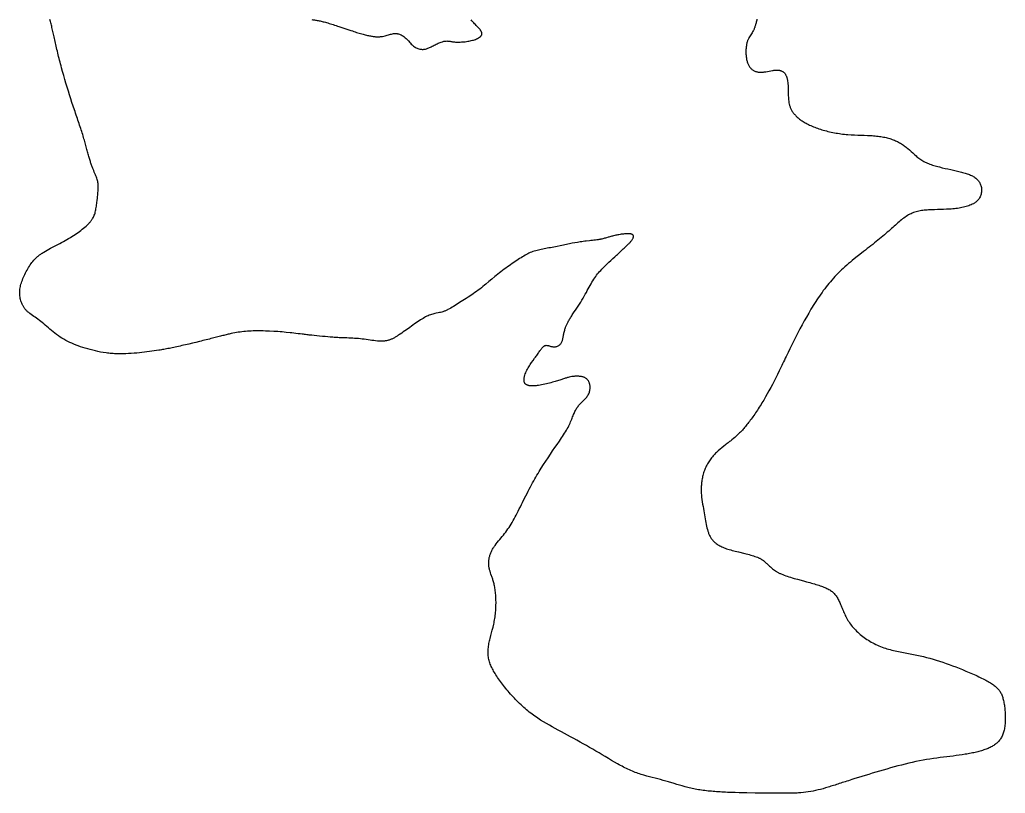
# Model space of a CAD drawing. Header units: millimetres. Extents: x -595 to 2558, y 454 to 5162.
# Drawn here: x -440 to 2558, y 454 to 2808 of the extents above; entities that cross this region are included whole.
import ezdxf

# ---------------------------------------------------------------- set-up
doc = ezdxf.new("R2010")
doc.units = ezdxf.units.MM
doc.layers.add('188', color=7, linetype='Continuous')

msp = doc.modelspace()

# ---------------------------------------------------------------- linework, layer by layer
at = {"layer": '188', "elevation": 188}
for points in [[(1803.1, 2809.2), (1802.4, 2806.3), (1801.7, 2803.6), (1801, 2800.9), (1800.4, 2798.4), (1799.7, 2795.9), (1799, 2793.5), (1798.4, 2791.2), (1797.7, 2789), (1797, 2786.9), (1796.3, 2784.8), (1795.6, 2782.8), (1794.8, 2780.9), (1794.1, 2779.1), (1793.3, 2777.3), (1792.5, 2775.6), (1791.6, 2774), (1789.8, 2770.8), (1788, 2767.9), (1784.2, 2762.1), (1782.3, 2759.2), (1780.4, 2756.3), (1778.6, 2753.1), (1777.8, 2751.5), (1776.9, 2749.8), (1776.1, 2748.1), (1775.3, 2746.2), (1774.6, 2744.3), (1773.9, 2742.3), (1773.2, 2740.2), (1772.6, 2738), (1772.1, 2735.7), (1771.6, 2733.3), (1771.1, 2730.8), (1770.7, 2728.3), (1770.4, 2725.7), (1770.1, 2723), (1769.8, 2720.3), (1769.6, 2717.5), (1769.5, 2714.7), (1769.4, 2711.9), (1769.4, 2709.1), (1769.5, 2706.3), (1769.6, 2703.4), (1769.8, 2700.6), (1770, 2697.8), (1770.3, 2695), (1770.7, 2692.3), (1771.1, 2689.6), (1771.6, 2686.9), (1772.2, 2684.3), (1772.8, 2681.8), (1773.6, 2679.4), (1774.4, 2677), (1775.2, 2674.7), (1776.2, 2672.5), (1777.2, 2670.4), (1778.2, 2668.4), (1779.4, 2666.5), (1780.6, 2664.7), (1781.9, 2662.9), (1783.2, 2661.3), (1784.7, 2659.7), (1786.1, 2658.3), (1787.7, 2656.9), (1789.3, 2655.6), (1791, 2654.5), (1792.7, 2653.4), (1794.5, 2652.4), (1796.4, 2651.5), (1798.3, 2650.8), (1800.2, 2650.1), (1802.3, 2649.5), (1804.4, 2649), (1806.5, 2648.7), (1808.7, 2648.4), (1811, 2648.2), (1813.3, 2648.2), (1815.6, 2648.2), (1818, 2648.3), (1820.4, 2648.5), (1822.9, 2648.7), (1825.3, 2649.1), (1830.3, 2649.8), (1835.3, 2650.7), (1840.3, 2651.6), (1845.3, 2652.5), (1850.1, 2653.4), (1852.5, 2653.8), (1854.8, 2654.1), (1857, 2654.4), (1859.2, 2654.6), (1861.4, 2654.8), (1863.5, 2654.8), (1865.5, 2654.8), (1867.4, 2654.7), (1869.3, 2654.5), (1871.1, 2654.3), (1872.8, 2653.9), (1874.5, 2653.5), (1876.1, 2652.9), (1877.6, 2652.3), (1879, 2651.7), (1880.4, 2650.9), (1881.8, 2650.1), (1883, 2649.1), (1884.2, 2648.1), (1885.4, 2647.1), (1886.5, 2645.9), (1887.5, 2644.7), (1888.5, 2643.5), (1889.4, 2642.1), (1890.2, 2640.7), (1891, 2639.2), (1891.7, 2637.7), (1892.4, 2636.1), (1893.1, 2634.4), (1893.7, 2632.7), (1894.2, 2630.9), (1894.7, 2629), (1895.1, 2627.1), (1895.5, 2625.2), (1895.9, 2623.2), (1896.2, 2621.2), (1896.8, 2617), (1897.2, 2612.7), (1897.5, 2608.3), (1897.7, 2603.8), (1898, 2594.7), (1898.1, 2585.6), (1898.2, 2581.2), (1898.3, 2576.8), (1898.5, 2572.4), (1898.7, 2568.1), (1899.1, 2563.9), (1899.6, 2559.7), (1900.3, 2555.5), (1901.1, 2551.4), (1901.7, 2549.3), (1902.2, 2547.2), (1902.9, 2545.2), (1903.6, 2543.2), (1904.3, 2541.1), (1905.1, 2539.1), (1906.1, 2537.1), (1907, 2535.1), (1908.1, 2533), (1909.3, 2531), (1910.5, 2529), (1911.8, 2527), (1913.2, 2525), (1914.7, 2523), (1916.3, 2521), (1918, 2519.1), (1919.8, 2517.1), (1921.7, 2515.2), (1923.6, 2513.2), (1925.7, 2511.3), (1927.9, 2509.4), (1930.2, 2507.4), (1932.6, 2505.5), (1935.2, 2503.7), (1937.8, 2501.8), (1940.5, 2499.9), (1943.4, 2498.1), (1946.4, 2496.3), (1949.5, 2494.5), (1952.7, 2492.7), (1956.1, 2490.9), (1959.6, 2489.2), (1963.2, 2487.5), (1966.9, 2485.8), (1970.8, 2484.1), (1974.7, 2482.4), (1978.7, 2480.8), (1982.9, 2479.3), (1987.1, 2477.7), (1991.5, 2476.2), (1995.9, 2474.8), (2000.3, 2473.4), (2004.9, 2472), (2009.5, 2470.7), (2014.2, 2469.4), (2019, 2468.2), (2023.8, 2467.1), (2028.7, 2466), (2033.6, 2464.9), (2038.5, 2464), (2043.5, 2463.1), (2048.5, 2462.3), (2053.6, 2461.5), (2058.6, 2460.8), (2063.7, 2460.2), (2068.8, 2459.7), (2073.9, 2459.2), (2079, 2458.8), (2089.3, 2458.1), (2099.5, 2457.6), (2109.6, 2457.1), (2119.6, 2456.8), (2129.5, 2456.4), (2139.2, 2456), (2143.9, 2455.8), (2148.7, 2455.5), (2153.3, 2455.2), (2157.9, 2454.9), (2162.4, 2454.5), (2166.9, 2454), (2171.2, 2453.5), (2175.5, 2453), (2179.7, 2452.4), (2183.8, 2451.7), (2187.9, 2450.9), (2191.8, 2450.1), (2195.7, 2449.2), (2199.5, 2448.3), (2203.3, 2447.3), (2206.9, 2446.2), (2210.5, 2445.1), (2214, 2443.9), (2217.5, 2442.7), (2220.9, 2441.3), (2224.2, 2439.9), (2227.4, 2438.5), (2230.6, 2437), (2233.7, 2435.4), (2236.7, 2433.8), (2239.7, 2432.1), (2242.6, 2430.3), (2245.5, 2428.5), (2248.3, 2426.6), (2251, 2424.6), (2253.7, 2422.6), (2256.4, 2420.5), (2259, 2418.4), (2261.5, 2416.2), (2266.6, 2411.8), (2271.6, 2407.2), (2276.7, 2402.6), (2281.8, 2398), (2287, 2393.5), (2289.7, 2391.2), (2292.5, 2389), (2295.4, 2386.9), (2298.3, 2384.7), (2301.3, 2382.7), (2304.3, 2380.7), (2307.5, 2378.7), (2310.8, 2376.8), (2314.2, 2375), (2317.7, 2373.3), (2321.3, 2371.7), (2325.1, 2370.1), (2328.9, 2368.6), (2332.8, 2367.2), (2336.8, 2365.8), (2340.9, 2364.5), (2345, 2363.3), (2349.2, 2362), (2353.5, 2360.9), (2357.8, 2359.8), (2366.4, 2357.7), (2375.1, 2355.7), (2383.8, 2353.8), (2392.4, 2351.9), (2400.9, 2350.1), (2405.1, 2349.2), (2409.2, 2348.3), (2413.2, 2347.4), (2417.2, 2346.4), (2421.1, 2345.5), (2425, 2344.5), (2428.7, 2343.5), (2432.4, 2342.4), (2435.9, 2341.4), (2439.4, 2340.3), (2442.8, 2339.1), (2446.1, 2337.9), (2449.3, 2336.6), (2452.4, 2335.3), (2455.3, 2333.9), (2458.2, 2332.5), (2460.9, 2331), (2463.6, 2329.4), (2466, 2327.7), (2468.4, 2326), (2470.6, 2324.1), (2472.7, 2322.2), (2474.7, 2320.1), (2476.5, 2318), (2478.2, 2315.7), (2479.7, 2313.4), (2481.1, 2310.9), (2482.3, 2308.4), (2483.4, 2305.8), (2484.3, 2303.1), (2485, 2300.3), (2485.6, 2297.5), (2486, 2294.6), (2486.2, 2291.7), (2486.3, 2288.8), (2486.1, 2285.9), (2485.8, 2283), (2485.4, 2280.1), (2484.7, 2277.2), (2483.8, 2274.4), (2482.8, 2271.6), (2481.5, 2268.8), (2480.1, 2266.1), (2478.5, 2263.5), (2477.6, 2262.2), (2476.6, 2261), (2475.6, 2259.8), (2474.6, 2258.6), (2473.5, 2257.4), (2472.3, 2256.2), (2471.1, 2255.1), (2469.9, 2254), (2468.6, 2252.9), (2467.2, 2251.9), (2465.8, 2250.9), (2464.3, 2249.9), (2462.8, 2249), (2461.3, 2248.1), (2458, 2246.4), (2454.6, 2244.7), (2451, 2243.2), (2447.2, 2241.8), (2443.3, 2240.5), (2439.3, 2239.3), (2435.2, 2238.2), (2430.9, 2237.2), (2426.6, 2236.3), (2422.1, 2235.4), (2417.6, 2234.7), (2413, 2234), (2408.4, 2233.4), (2403.7, 2232.8), (2399, 2232.3), (2394.2, 2231.9), (2389.4, 2231.5), (2379.9, 2231), (2370.4, 2230.6), (2361, 2230.3), (2351.7, 2230.1), (2342.6, 2229.9), (2333.6, 2229.6), (2329.2, 2229.5), (2324.8, 2229.2), (2320.5, 2228.9), (2316.1, 2228.6), (2311.9, 2228.1), (2307.7, 2227.6), (2303.5, 2227), (2299.3, 2226.3), (2295.3, 2225.5), (2291.2, 2224.5), (2287.2, 2223.5), (2283.3, 2222.3), (2279.4, 2220.9), (2275.6, 2219.4), (2271.8, 2217.7), (2268.1, 2215.9), (2264.4, 2213.9), (2260.7, 2211.7), (2257.1, 2209.4), (2253.5, 2207), (2249.9, 2204.4), (2246.2, 2201.7), (2242.6, 2198.8), (2239, 2195.9), (2235.3, 2192.8), (2231.6, 2189.6), (2227.8, 2186.3), (2224, 2183), (2220.1, 2179.5), (2216.2, 2175.9), (2212.1, 2172.3), (2208, 2168.6), (2203.8, 2164.8), (2199.5, 2161), (2195.1, 2157.1), (2190.5, 2153.1), (2185.8, 2149.2), (2181, 2145.1), (2176, 2141.1), (2170.9, 2137), (2165.7, 2132.8), (2160.4, 2128.6), (2155, 2124.4), (2149.6, 2120.2), (2144, 2115.9), (2138.4, 2111.5), (2132.7, 2107.1), (2127.1, 2102.7), (2115.6, 2093.8), (2104.2, 2084.6), (2092.8, 2075.3), (2087.1, 2070.6), (2081.6, 2065.9), (2076, 2061.1), (2070.6, 2056.2), (2065.3, 2051.3), (2060, 2046.4), (2054.8, 2041.4), (2049.8, 2036.4), (2044.9, 2031.3), (2040.1, 2026.2), (2035.4, 2021), (2030.7, 2015.8), (2026.2, 2010.6), (2021.8, 2005.3), (2017.4, 2000), (2013.2, 1994.6), (2009, 1989.2), (2004.9, 1983.7), (2000.9, 1978.2), (1996.9, 1972.7), (1993, 1967.1), (1989.2, 1961.5), (1985.4, 1955.8), (1981.7, 1950.1), (1978, 1944.4), (1974.4, 1938.6), (1970.8, 1932.8), (1967.3, 1927), (1960.4, 1915.2), (1953.5, 1903.3), (1946.8, 1891.3), (1940.3, 1879.2), (1933.8, 1867), (1927.5, 1854.9), (1921.3, 1842.8), (1915.2, 1830.7), (1909.3, 1818.7), (1903.4, 1806.8), (1897.7, 1795.1), (1894.9, 1789.3), (1892.1, 1783.5), (1889.3, 1777.8), (1886.6, 1772.2), (1883.9, 1766.6), (1881.2, 1761), (1878.5, 1755.6), (1875.9, 1750.1), (1870.6, 1739.4), (1865.5, 1728.8), (1860.3, 1718.5), (1855.1, 1708.3), (1850, 1698.3), (1844.8, 1688.4), (1839.6, 1678.8), (1834.4, 1669.2), (1829, 1659.9), (1823.6, 1650.6), (1818.1, 1641.6), (1815.4, 1637.1), (1812.6, 1632.7), (1809.9, 1628.4), (1807.1, 1624.1), (1804.3, 1619.9), (1801.6, 1615.7), (1798.9, 1611.6), (1796.1, 1607.6), (1793.4, 1603.7), (1790.7, 1599.9), (1788.1, 1596.2), (1785.4, 1592.5), (1782.8, 1588.9), (1780.2, 1585.5), (1777.7, 1582.1), (1775.2, 1578.9), (1772.7, 1575.8), (1770.3, 1572.7), (1767.9, 1569.8), (1765.6, 1567.1), (1763.3, 1564.4), (1761.1, 1561.8), (1758.9, 1559.3), (1756.7, 1557), (1754.6, 1554.7), (1752.5, 1552.5), (1750.4, 1550.3), (1748.3, 1548.3), (1744.1, 1544.3), (1739.9, 1540.5), (1735.7, 1536.8), (1731.4, 1533.2), (1726.9, 1529.5), (1722.3, 1525.9), (1719.9, 1524), (1717.5, 1522.1), (1715, 1520.2), (1712.4, 1518.2), (1709.8, 1516.2), (1707.2, 1514.1), (1701.8, 1509.9), (1696.4, 1505.5), (1690.9, 1500.9), (1685.4, 1496.1), (1682.7, 1493.6), (1680.1, 1491.1), (1677.4, 1488.5), (1674.8, 1485.8), (1672.3, 1483.1), (1669.8, 1480.4), (1667.3, 1477.6), (1665, 1474.7), (1662.7, 1471.8), (1660.4, 1468.8), (1658.3, 1465.7), (1656.3, 1462.6), (1654.3, 1459.4), (1652.4, 1456.2), (1650.7, 1452.9), (1649, 1449.5), (1647.4, 1446.1), (1645.9, 1442.7), (1644.5, 1439.2), (1643.1, 1435.7), (1641.9, 1432.2), (1640.8, 1428.6), (1639.7, 1425), (1638.7, 1421.3), (1637.8, 1417.7), (1637, 1414), (1636.3, 1410.3), (1635.6, 1406.6), (1635.1, 1402.9), (1634.6, 1399.2), (1634.2, 1395.5), (1633.9, 1391.7), (1633.7, 1388), (1633.5, 1384.3), (1633.4, 1380.6), (1633.4, 1376.9), (1633.5, 1373.2), (1633.6, 1369.5), (1633.8, 1365.9), (1634.1, 1362.3), (1634.8, 1355), (1635.6, 1347.9), (1636.6, 1340.8), (1637.7, 1333.9), (1638.9, 1327.1), (1640.1, 1320.4), (1641.3, 1313.8), (1642.5, 1307.4), (1643.6, 1301.1), (1644.6, 1295.1), (1645.6, 1289.1), (1646.6, 1283.4), (1647.5, 1277.7), (1648.6, 1272.3), (1649.6, 1266.9), (1650.8, 1261.8), (1652.1, 1256.7), (1653.6, 1251.8), (1654.4, 1249.4), (1655.2, 1247.1), (1656.1, 1244.7), (1657.1, 1242.4), (1658.1, 1240.2), (1659.1, 1237.9), (1660.3, 1235.7), (1661.5, 1233.6), (1662.8, 1231.4), (1664.2, 1229.3), (1665.7, 1227.3), (1667.3, 1225.2), (1669, 1223.2), (1670.8, 1221.3), (1672.7, 1219.4), (1674.7, 1217.5), (1676.9, 1215.7), (1679.2, 1213.9), (1681.6, 1212.1), (1684.1, 1210.4), (1686.9, 1208.7), (1689.7, 1207.1), (1692.8, 1205.5), (1696, 1203.9), (1699.3, 1202.4), (1702.9, 1201), (1706.6, 1199.6), (1710.5, 1198.2), (1714.6, 1196.9), (1718.8, 1195.6), (1723.2, 1194.3), (1727.7, 1193.1), (1732.3, 1191.9), (1736.9, 1190.7), (1746.5, 1188.4), (1765.7, 1183.8), (1770.4, 1182.6), (1775.1, 1181.4), (1779.7, 1180.2), (1784.2, 1178.9), (1788.6, 1177.6), (1792.8, 1176.3), (1796.9, 1174.9), (1800.8, 1173.5), (1804.5, 1172.1), (1806.3, 1171.3), (1808, 1170.6), (1809.7, 1169.8), (1811.3, 1169), (1812.9, 1168.2), (1814.4, 1167.4), (1817.2, 1165.7), (1819.9, 1163.9), (1822.4, 1162.2), (1824.8, 1160.3), (1827, 1158.5), (1829.2, 1156.6), (1831.3, 1154.6), (1833.4, 1152.7), (1837.4, 1148.7), (1841.5, 1144.7), (1843.7, 1142.7), (1845.9, 1140.7), (1848.2, 1138.7), (1850.6, 1136.6), (1853.2, 1134.6), (1855.9, 1132.7), (1858.9, 1130.7), (1860.4, 1129.7), (1862, 1128.8), (1863.7, 1127.8), (1865.4, 1126.9), (1867.2, 1125.9), (1869, 1125), (1870.9, 1124.1), (1872.9, 1123.2), (1874.9, 1122.3), (1877, 1121.4), (1881.3, 1119.6), (1885.8, 1117.9), (1890.5, 1116.1), (1895.3, 1114.5), (1900.3, 1112.8), (1905.4, 1111.2), (1910.6, 1109.6), (1915.8, 1108), (1926.5, 1105), (1937.3, 1102), (1947.9, 1099.1), (1953.2, 1097.7), (1958.4, 1096.3), (1963.5, 1094.9), (1968.5, 1093.5), (1973.3, 1092.2), (1978, 1090.9), (1982.5, 1089.5), (1986.9, 1088.2), (1991, 1086.9), (1995, 1085.6), (1998.9, 1084.3), (2002.6, 1082.9), (2006.1, 1081.6), (2009.4, 1080.2), (2012.7, 1078.8), (2015.8, 1077.3), (2018.7, 1075.8), (2021.5, 1074.3), (2024.2, 1072.7), (2026.8, 1071), (2029.3, 1069.3), (2031.6, 1067.5), (2033.9, 1065.6), (2036, 1063.6), (2038.1, 1061.5), (2040.1, 1059.3), (2042, 1057), (2043.8, 1054.6), (2045.5, 1052.1), (2047.1, 1049.5), (2048.7, 1046.7), (2050.3, 1043.9), (2051.8, 1040.9), (2053.3, 1037.8), (2054.7, 1034.6), (2056.1, 1031.3), (2057.5, 1028), (2059, 1024.5), (2060.4, 1021), (2061.9, 1017.5), (2063.4, 1013.8), (2064.9, 1010.2), (2066.5, 1006.5), (2068.1, 1002.7), (2069.8, 999), (2071.6, 995.2), (2073.5, 991.4), (2075.5, 987.6), (2077.6, 983.8), (2079.8, 980), (2082.2, 976.3), (2084.6, 972.5), (2087.3, 968.8), (2090, 965.1), (2093, 961.5), (2096, 957.9), (2099.2, 954.3), (2102.5, 950.8), (2106, 947.4), (2109.6, 944), (2113.3, 940.7), (2117.1, 937.4), (2121, 934.2), (2125, 931.1), (2129.1, 928.1), (2133.3, 925.1), (2137.5, 922.2), (2141.9, 919.4), (2146.3, 916.7), (2150.8, 914.1), (2155.4, 911.6), (2160, 909.2), (2164.7, 906.9), (2169.4, 904.7), (2174.2, 902.6), (2179, 900.6), (2183.8, 898.8), (2188.7, 897), (2193.6, 895.4), (2198.5, 893.8), (2203.5, 892.3), (2208.5, 891), (2213.5, 889.7), (2218.5, 888.4), (2223.5, 887.2), (2228.6, 886.1), (2238.7, 884), (2248.8, 882), (2269.1, 878.2), (2279.2, 876.3), (2289.3, 874.3), (2299.3, 872.1), (2309.2, 869.8), (2319.1, 867.4), (2328.9, 864.7), (2338.7, 861.9), (2348.6, 859), (2358.4, 855.9), (2368.2, 852.6), (2378.1, 849.2), (2388.1, 845.7), (2398.1, 842), (2408.2, 838.2), (2418.4, 834.2), (2428.6, 830.1), (2438.8, 825.9), (2448.8, 821.7), (2453.8, 819.5), (2458.7, 817.4), (2463.5, 815.2), (2468.3, 813.1), (2472.9, 810.9), (2477.5, 808.7), (2482, 806.5), (2486.4, 804.4), (2490.6, 802.2), (2494.8, 800.1), (2498.8, 798), (2502.6, 795.9), (2506.3, 793.8), (2509.8, 791.7), (2513.2, 789.7), (2516.4, 787.7), (2519.4, 785.7), (2522.2, 783.7), (2524.8, 781.8), (2527.4, 779.8), (2529.7, 777.8), (2531.9, 775.9), (2534, 773.8), (2536, 771.8), (2537.8, 769.7), (2539.5, 767.6), (2541.1, 765.4), (2542.6, 763.2), (2543.9, 760.9), (2545.2, 758.5), (2546.4, 756), (2547.5, 753.5), (2548.6, 750.8), (2549.6, 748.1), (2550.5, 745.2), (2551.3, 742.3), (2552.1, 739.2), (2552.9, 735.9), (2553.6, 732.6), (2554.3, 729.1), (2554.9, 725.4), (2555.5, 721.7), (2556, 717.9), (2556.5, 714), (2557, 710), (2557.3, 706), (2557.7, 701.9), (2557.9, 697.8), (2558.1, 693.7), (2558.3, 689.5), (2558.4, 685.4), (2558.4, 681.2), (2558.3, 677.1), (2558.2, 673), (2558, 669), (2557.7, 665), (2557.3, 661.1), (2556.8, 657.2), (2556.3, 653.5), (2555.7, 649.9), (2555, 646.3), (2554.1, 642.9), (2553.2, 639.6), (2552.3, 636.5), (2551.2, 633.4), (2550, 630.5), (2548.7, 627.7), (2547.3, 625), (2545.9, 622.4), (2544.3, 619.9), (2542.7, 617.5), (2540.9, 615.2), (2539.1, 612.9), (2537.1, 610.8), (2535.1, 608.7), (2533, 606.8), (2530.7, 604.9), (2528.4, 603), (2526, 601.3), (2523.5, 599.6), (2520.9, 597.9), (2518.2, 596.4), (2515.3, 594.9), (2512.4, 593.4), (2509.4, 592), (2506.3, 590.6), (2503.1, 589.3), (2499.8, 588), (2496.4, 586.8), (2493, 585.6), (2489.4, 584.4), (2485.8, 583.3), (2482.1, 582.2), (2478.3, 581.2), (2474.4, 580.2), (2470.5, 579.2), (2466.5, 578.2), (2462.4, 577.3), (2458.3, 576.5), (2454.1, 575.6), (2449.8, 574.8), (2445.5, 574), (2441.1, 573.2), (2436.7, 572.5), (2427.7, 571.1), (2418.5, 569.7), (2409.2, 568.5), (2399.7, 567.3), (2390.1, 566.1), (2380.3, 564.9), (2370.4, 563.6), (2360.3, 562.4), (2350.1, 561), (2339.8, 559.6), (2329.3, 558), (2318.8, 556.3), (2308.1, 554.5), (2297.3, 552.4), (2286.5, 550.2), (2275.5, 547.8), (2264.5, 545.3), (2253.5, 542.6), (2242.4, 539.8), (2231.3, 536.9), (2220.2, 533.9), (2209, 530.8), (2197.9, 527.7), (2186.8, 524.5), (2175.8, 521.2), (2164.8, 518), (2153.9, 514.7), (2143.1, 511.5), (2132.4, 508.2), (2121.9, 504.9), (2111.5, 501.7), (2101.2, 498.5), (2091.2, 495.3), (2086.3, 493.8), (2081.4, 492.2), (2076.6, 490.7), (2071.8, 489.2), (2067.1, 487.7), (2062.5, 486.2), (2058, 484.7), (2053.5, 483.3), (2049, 481.8), (2044.7, 480.4), (2040.4, 479), (2036.1, 477.7), (2032, 476.4), (2027.8, 475.1), (2023.7, 473.8), (2019.7, 472.5), (2011.8, 470.2), (2004, 467.9), (1996.3, 465.8), (1988.7, 463.9), (1981.3, 462.1), (1973.9, 460.6), (1966.5, 459.2), (1959.2, 458), (1951.8, 457), (1944.3, 456.2), (1936.7, 455.5), (1932.9, 455.2), (1929, 455), (1925, 454.7), (1921, 454.6), (1916.9, 454.4), (1912.8, 454.3), (1908.6, 454.1), (1904.2, 454), (1899.8, 454), (1895.4, 453.9), (1890.8, 453.9), (1886.1, 453.8), (1881.2, 453.8), (1876.3, 453.8), (1871.3, 453.8), (1866.1, 453.8), (1860.8, 453.8), (1855.4, 453.8), (1849.9, 453.9), (1844.3, 453.9), (1838.6, 453.9), (1832.8, 454), (1827, 454), (1821.1, 454.1), (1809.1, 454.3), (1797.1, 454.4), (1772.7, 454.9), (1760.5, 455.2), (1748.4, 455.5), (1736.5, 455.8), (1730.6, 456), (1724.8, 456.2), (1719.1, 456.5), (1713.3, 456.7), (1707.7, 456.9), (1702.1, 457.2), (1696.5, 457.5), (1691, 457.8), (1685.6, 458.1), (1680.2, 458.5), (1674.9, 458.9), (1669.6, 459.3), (1664.4, 459.8), (1659.3, 460.3), (1654.1, 460.8), (1649.1, 461.3), (1644.1, 461.9), (1639.2, 462.6), (1634.3, 463.3), (1629.5, 464), (1624.7, 464.7), (1620, 465.6), (1615.4, 466.4), (1610.8, 467.3), (1606.2, 468.3), (1601.7, 469.3), (1597.3, 470.4), (1592.9, 471.4), (1584.2, 473.7), (1575.7, 476.1), (1567.3, 478.5), (1559, 481), (1550.7, 483.5), (1534.3, 488.5), (1526.2, 490.9), (1517.9, 493.2), (1509.7, 495.5), (1501.4, 497.6), (1493, 499.7), (1484.6, 501.9), (1476.1, 504.1), (1467.6, 506.4), (1459, 508.9), (1454.6, 510.2), (1450.3, 511.5), (1446, 512.9), (1441.6, 514.4), (1437.2, 515.9), (1432.8, 517.5), (1428.4, 519.2), (1424, 521), (1419.5, 522.9), (1415.1, 524.8), (1410.6, 526.9), (1406.1, 529), (1401.6, 531.2), (1397.1, 533.5), (1392.6, 535.9), (1388, 538.3), (1383.5, 540.8), (1378.9, 543.4), (1369.7, 548.6), (1360.4, 554.1), (1351.1, 559.6), (1341.7, 565.3), (1332.3, 570.9), (1322.8, 576.7), (1313.3, 582.3), (1303.7, 588), (1294.1, 593.5), (1284.4, 599), (1274.8, 604.5), (1265.1, 609.9), (1255.5, 615.2), (1245.9, 620.4), (1236.3, 625.7), (1226.8, 630.8), (1217.4, 635.9), (1208, 641), (1198.7, 646), (1189.6, 650.9), (1180.5, 655.9), (1171.5, 660.9), (1162.6, 666.1), (1153.8, 671.3), (1145, 676.7), (1140.7, 679.5), (1136.3, 682.4), (1132, 685.3), (1127.7, 688.2), (1123.4, 691.3), (1119.1, 694.4), (1114.9, 697.6), (1110.6, 700.9), (1106.4, 704.3), (1102.1, 707.8), (1097.9, 711.4), (1093.7, 715.1), (1089.5, 718.9), (1085.3, 722.8), (1081.2, 726.7), (1077.1, 730.7), (1073, 734.8), (1069, 739), (1065, 743.1), (1061, 747.4), (1057.2, 751.6), (1053.4, 755.9), (1049.6, 760.2), (1045.9, 764.5), (1042.3, 768.8), (1038.8, 773.1), (1035.3, 777.4), (1032, 781.6), (1028.7, 785.9), (1025.5, 790.1), (1022.5, 794.2), (1019.5, 798.3), (1016.7, 802.4), (1014, 806.4), (1011.4, 810.3), (1008.9, 814.2), (1006.5, 818), (1004.2, 821.7), (1002.1, 825.5), (1000.1, 829.1), (998.2, 832.8), (996.5, 836.4), (994.8, 840), (993.3, 843.5), (991.9, 847.1), (990.7, 850.6), (989.5, 854.2), (988.5, 857.7), (987.6, 861.2), (986.9, 864.8), (986.3, 868.3), (985.8, 871.9), (985.4, 875.5), (985.2, 879.1), (985.1, 882.7), (985.1, 886.4), (985.3, 890.1), (985.6, 893.9), (986, 897.7), (986.6, 901.5), (987.2, 905.4), (987.9, 909.3), (988.7, 913.3), (989.6, 917.3), (990.5, 921.3), (991.5, 925.4), (993.6, 933.6), (995.8, 942), (998, 950.6), (1000.2, 959.3), (1002.2, 968.1), (1003.2, 972.6), (1004.1, 977), (1004.9, 981.6), (1005.7, 986.1), (1006.4, 990.7), (1007, 995.3), (1007.5, 999.9), (1008, 1004.6), (1008.4, 1009.2), (1008.7, 1013.8), (1008.9, 1018.4), (1009.1, 1023), (1009.2, 1027.6), (1009.3, 1032.1), (1009.3, 1036.6), (1009.2, 1041), (1009, 1045.4), (1008.8, 1049.7), (1008.6, 1054), (1008.3, 1058.1), (1007.9, 1062.2), (1007.5, 1066.2), (1007, 1070.1), (1006.5, 1073.9), (1005.9, 1077.6), (1005.3, 1081.2), (1004.6, 1084.7), (1003.9, 1088), (1003.2, 1091.2), (1002.4, 1094.3), (1001.6, 1097.3), (1000.8, 1100.2), (999.9, 1103), (999.1, 1105.7), (998.2, 1108.3), (997.4, 1110.9), (996.5, 1113.4), (995.7, 1115.9), (994, 1120.6), (992.4, 1125.2), (991, 1129.6), (989.7, 1134), (989.2, 1136.3), (988.7, 1138.5), (988.2, 1140.7), (987.9, 1142.9), (987.6, 1145.2), (987.3, 1147.5), (987.2, 1149.8), (987.1, 1152.1), (987.1, 1154.4), (987.1, 1156.8), (987.2, 1159.1), (987.4, 1161.5), (987.7, 1163.9), (988, 1166.2), (988.4, 1168.6), (988.9, 1171), (989.5, 1173.4), (990.1, 1175.8), (990.8, 1178.2), (991.6, 1180.6), (992.4, 1182.9), (993.3, 1185.3), (994.3, 1187.7), (995.3, 1190), (996.5, 1192.4), (997.7, 1194.7), (999, 1197), (1000.3, 1199.3), (1001.7, 1201.6), (1003.2, 1203.9), (1004.7, 1206.2), (1006.3, 1208.4), (1009.7, 1212.9), (1013.1, 1217.4), (1016.7, 1221.8), (1020.4, 1226.2), (1027.9, 1235.2), (1031.6, 1239.7), (1035.3, 1244.2), (1038.9, 1248.9), (1042.3, 1253.5), (1045.7, 1258.3), (1048.9, 1263.1), (1052.1, 1268.1), (1055.2, 1273.1), (1058.3, 1278.3), (1061.3, 1283.6), (1064.4, 1289.1), (1067.4, 1294.7), (1070.5, 1300.5), (1073.6, 1306.5), (1076.8, 1312.7), (1080, 1319.1), (1083.3, 1325.6), (1086.6, 1332.3), (1090, 1339), (1093.3, 1345.8), (1100.2, 1359.4), (1103.6, 1366.2), (1107, 1372.9), (1110.4, 1379.5), (1113.8, 1386), (1117.2, 1392.3), (1120.5, 1398.4), (1123.9, 1404.4), (1127.2, 1410.3), (1130.5, 1416.1), (1133.8, 1421.7), (1137.1, 1427.3), (1140.4, 1432.8), (1143.8, 1438.2), (1147.1, 1443.6), (1153.8, 1454.2), (1160.7, 1464.7), (1167.6, 1475.1), (1174.5, 1485.4), (1181.5, 1495.6), (1188.4, 1505.7), (1195.3, 1515.7), (1202.1, 1525.5), (1205.5, 1530.4), (1208.7, 1535.2), (1211.9, 1540), (1214.9, 1544.8), (1217.9, 1549.5), (1220.7, 1554.1), (1223.4, 1558.6), (1225.9, 1563.1), (1228.3, 1567.5), (1230.5, 1571.9), (1232.5, 1576.1), (1234.4, 1580.3), (1236.2, 1584.3), (1237.9, 1588.3), (1239.5, 1592.1), (1241, 1595.9), (1242.4, 1599.5), (1243.9, 1603), (1245.2, 1606.4), (1246.6, 1609.6), (1248, 1612.7), (1249.5, 1615.7), (1250.9, 1618.5), (1252.4, 1621.3), (1253.9, 1623.9), (1255.5, 1626.5), (1257.1, 1628.9), (1258.8, 1631.3), (1260.5, 1633.6), (1262.4, 1635.9), (1264.3, 1638.1), (1266.3, 1640.3), (1268.4, 1642.4), (1270.5, 1644.5), (1274.9, 1648.8), (1279.2, 1653.1), (1281.3, 1655.2), (1283.3, 1657.5), (1285.2, 1659.7), (1286.9, 1662), (1288.5, 1664.4), (1290, 1666.8), (1291.3, 1669.3), (1292.3, 1671.9), (1293.3, 1674.4), (1294, 1677), (1294.7, 1679.6), (1295.1, 1682.2), (1295.4, 1684.7), (1295.6, 1687.2), (1295.7, 1689.6), (1295.6, 1691.9), (1295.4, 1694.2), (1295, 1696.3), (1294.6, 1698.4), (1294.1, 1700.3), (1293.5, 1702.1), (1292.8, 1703.9), (1292, 1705.5), (1291.1, 1707.1), (1290.2, 1708.6), (1289.3, 1710), (1288.3, 1711.3), (1287.3, 1712.5), (1286.3, 1713.6), (1285.3, 1714.7), (1284.2, 1715.6), (1283.1, 1716.5), (1281.9, 1717.4), (1280.7, 1718.2), (1279.4, 1718.9), (1278, 1719.5), (1276.5, 1720.1), (1274.9, 1720.6), (1273.3, 1721.1), (1271.4, 1721.5), (1269.5, 1721.9), (1267.4, 1722.2), (1265.3, 1722.5), (1263.1, 1722.7), (1260.8, 1722.8), (1258.4, 1722.9), (1256.1, 1723), (1253.7, 1723), (1251.3, 1723), (1249, 1722.9), (1246.6, 1722.7), (1244.4, 1722.5), (1242.1, 1722.2), (1239.9, 1721.9), (1235.6, 1721.1), (1231.3, 1720.1), (1229.1, 1719.5), (1226.8, 1718.9), (1224.5, 1718.2), (1222.2, 1717.5), (1219.8, 1716.7), (1217.2, 1715.9), (1214.6, 1715.1), (1211.9, 1714.2), (1209.1, 1713.2), (1206.1, 1712.3), (1203, 1711.3), (1199.7, 1710.2), (1196.3, 1709.1), (1192.7, 1708), (1188.9, 1706.9), (1184.9, 1705.7), (1180.7, 1704.6), (1176.3, 1703.4), (1171.8, 1702.1), (1167.1, 1701), (1162.4, 1699.8), (1157.6, 1698.7), (1152.8, 1697.7), (1148, 1696.7), (1143.2, 1695.9), (1138.5, 1695.1), (1134, 1694.5), (1131.7, 1694.2), (1129.6, 1694), (1127.4, 1693.9), (1125.3, 1693.7), (1123.3, 1693.6), (1121.3, 1693.6), (1119.4, 1693.6), (1117.5, 1693.6), (1115.7, 1693.7), (1113.9, 1693.9), (1112.2, 1694.1), (1110.6, 1694.3), (1109, 1694.6), (1107.5, 1695), (1106.1, 1695.4), (1104.7, 1695.9), (1103.4, 1696.5), (1102.2, 1697.1), (1101.1, 1697.8), (1100.1, 1698.5), (1099.1, 1699.3), (1098.2, 1700.2), (1097.4, 1701.2), (1096.8, 1702.2), (1096.2, 1703.3), (1095.6, 1704.4), (1095.2, 1705.7), (1094.9, 1707), (1094.6, 1708.4), (1094.5, 1709.8), (1094.4, 1711.3), (1094.4, 1712.8), (1094.5, 1714.4), (1094.6, 1716), (1094.8, 1717.7), (1095.1, 1719.4), (1095.5, 1721.1), (1095.9, 1722.9), (1096.3, 1724.7), (1096.9, 1726.5), (1098.1, 1730.1), (1099.5, 1733.8), (1101, 1737.5), (1102.8, 1741.1), (1104.6, 1744.7), (1106.6, 1748.2), (1108.7, 1751.7), (1110.8, 1755.1), (1113, 1758.4), (1115.3, 1761.7), (1117.6, 1765), (1122.2, 1771.3), (1126.7, 1777.6), (1128.9, 1780.6), (1131.1, 1783.7), (1133.1, 1786.6), (1135.2, 1789.6), (1137.1, 1792.4), (1139, 1795.1), (1140.8, 1797.7), (1142.6, 1800.2), (1144.3, 1802.6), (1145.9, 1804.8), (1147.4, 1806.8), (1148.9, 1808.7), (1150.4, 1810.3), (1151.7, 1811.8), (1153, 1813), (1154.3, 1814.1), (1155.6, 1815), (1156.9, 1815.8), (1158.1, 1816.3), (1159.5, 1816.7), (1160.8, 1817), (1162.2, 1817.1), (1163.7, 1817), (1165.2, 1816.8), (1166.9, 1816.5), (1168.6, 1816.1), (1170.4, 1815.6), (1172.2, 1815.1), (1176.1, 1814), (1178.1, 1813.5), (1180.1, 1813.1), (1182.1, 1812.8), (1184.2, 1812.5), (1186.2, 1812.5), (1188.3, 1812.6), (1190.3, 1812.8), (1192.3, 1813.2), (1194.3, 1813.8), (1196.2, 1814.6), (1198.1, 1815.5), (1199.9, 1816.5), (1201.6, 1817.7), (1203.2, 1819), (1204.7, 1820.5), (1206, 1822.1), (1207.3, 1823.8), (1208.4, 1825.6), (1209.4, 1827.6), (1210.2, 1829.6), (1211, 1831.8), (1211.7, 1834), (1212.3, 1836.3), (1212.9, 1838.8), (1213.4, 1841.2), (1213.9, 1843.8), (1214.4, 1846.4), (1214.9, 1849.1), (1215.4, 1851.8), (1215.9, 1854.6), (1216.5, 1857.5), (1217.2, 1860.5), (1218.1, 1863.7), (1218.6, 1865.3), (1219.1, 1867), (1219.6, 1868.7), (1220.2, 1870.4), (1220.9, 1872.2), (1221.6, 1874.1), (1222.4, 1876), (1223.3, 1878), (1224.2, 1880), (1225.2, 1882.2), (1226.3, 1884.3), (1227.4, 1886.6), (1228.7, 1888.9), (1230, 1891.3), (1231.4, 1893.7), (1232.9, 1896.3), (1234.5, 1898.9), (1236.1, 1901.5), (1237.8, 1904.3), (1239.6, 1907), (1241.4, 1909.9), (1243.3, 1912.7), (1247.1, 1918.6), (1251, 1924.5), (1259, 1936.7), (1263, 1942.8), (1266.9, 1948.9), (1270.7, 1955), (1272.5, 1957.9), (1274.2, 1960.9), (1277.6, 1966.8), (1280.9, 1972.5), (1284, 1978.1), (1287, 1983.6), (1289.9, 1988.9), (1292.7, 1994.2), (1295.5, 1999.2), (1298.2, 2004.2), (1301, 2008.9), (1303.8, 2013.6), (1306.6, 2018), (1309.5, 2022.3), (1312.4, 2026.4), (1315.4, 2030.4), (1318.4, 2034.2), (1321.4, 2037.9), (1324.5, 2041.5), (1327.6, 2045), (1330.7, 2048.4), (1333.8, 2051.6), (1337, 2054.8), (1340.1, 2057.9), (1343.2, 2061), (1346.3, 2064), (1349.4, 2066.9), (1352.5, 2069.8), (1358.6, 2075.5), (1364.5, 2080.9), (1370.4, 2086.3), (1373.2, 2088.9), (1376, 2091.5), (1378.8, 2094), (1381.4, 2096.5), (1384.1, 2099), (1386.7, 2101.5), (1389.2, 2103.9), (1391.6, 2106.2), (1394, 2108.5), (1396.4, 2110.7), (1398.6, 2112.9), (1400.8, 2114.9), (1402.9, 2116.9), (1404.9, 2118.8), (1406.8, 2120.7), (1408.7, 2122.4), (1410.5, 2124.1), (1412.2, 2125.7), (1413.8, 2127.3), (1415.4, 2128.9), (1416.9, 2130.5), (1418.3, 2132), (1419.7, 2133.6), (1421, 2135.2), (1422.2, 2136.8), (1423.3, 2138.5), (1424.4, 2140.2), (1425.3, 2141.9), (1426.1, 2143.6), (1426.7, 2145.2), (1427, 2146.1), (1427.2, 2146.8), (1427.3, 2147.6), (1427.4, 2148.4), (1427.4, 2149.1), (1427.3, 2149.8), (1427.2, 2150.5), (1427, 2151.2), (1426.7, 2151.8), (1426.3, 2152.4), (1425.9, 2152.9), (1425.4, 2153.4), (1424.8, 2153.9), (1424.1, 2154.3), (1423.3, 2154.7), (1422.4, 2155.1), (1421.4, 2155.4), (1420.4, 2155.6), (1419.3, 2155.9), (1418.1, 2156.1), (1416.9, 2156.2), (1415.6, 2156.4), (1414.2, 2156.4), (1412.8, 2156.5), (1409.8, 2156.5), (1406.7, 2156.5), (1403.5, 2156.3), (1400.2, 2156), (1396.8, 2155.7), (1393.4, 2155.3), (1389.9, 2154.9), (1386.6, 2154.3), (1383.2, 2153.8), (1379.9, 2153.2), (1376.6, 2152.6), (1373.3, 2151.9), (1370.2, 2151.2), (1367.1, 2150.5), (1364, 2149.7), (1361.1, 2149), (1358.2, 2148.2), (1355.4, 2147.4), (1352.8, 2146.6), (1350.2, 2145.8), (1345, 2144.3), (1342.4, 2143.5), (1339.7, 2142.8), (1336.9, 2142), (1333.9, 2141.3), (1330.8, 2140.6), (1329.2, 2140.2), (1327.5, 2139.9), (1325.7, 2139.6), (1323.9, 2139.2), (1322, 2138.9), (1320.1, 2138.6), (1318.1, 2138.3), (1316, 2138), (1311.7, 2137.4), (1307.3, 2136.9), (1302.7, 2136.3), (1298, 2135.8), (1293.3, 2135.2), (1283.7, 2134.2), (1279, 2133.6), (1274.4, 2133), (1269.9, 2132.4), (1265.5, 2131.8), (1261.2, 2131.1), (1257.1, 2130.4), (1248.9, 2129), (1240.7, 2127.5), (1236.6, 2126.6), (1232.4, 2125.8), (1228.1, 2124.9), (1223.7, 2124), (1219.1, 2123.1), (1214.4, 2122.1), (1209.6, 2121.1), (1204.8, 2120.2), (1194.8, 2118.1), (1184.8, 2116.2), (1174.8, 2114.2), (1169.9, 2113.3), (1165.1, 2112.4), (1160.4, 2111.5), (1155.8, 2110.6), (1151.3, 2109.8), (1146.9, 2108.9), (1142.5, 2108), (1138.3, 2107), (1134, 2106), (1129.9, 2104.9), (1125.7, 2103.6), (1121.7, 2102.3), (1117.6, 2100.8), (1113.6, 2099.2), (1109.6, 2097.4), (1105.6, 2095.5), (1101.6, 2093.4), (1097.6, 2091.2), (1093.5, 2088.9), (1089.4, 2086.4), (1085.3, 2083.8), (1081.1, 2081.1), (1076.7, 2078.3), (1072.3, 2075.3), (1067.8, 2072.3), (1063.2, 2069.1), (1058.5, 2065.9), (1053.7, 2062.5), (1048.9, 2059.1), (1044, 2055.6), (1039.1, 2052), (1034.2, 2048.4), (1024.4, 2041.1), (1019.6, 2037.3), (1014.8, 2033.6), (1010.2, 2029.8), (1005.6, 2026.1), (996.5, 2018.5), (987.6, 2011), (978.6, 2003.4), (974.1, 1999.7), (969.4, 1995.9), (964.7, 1992.2), (959.9, 1988.5), (955, 1984.8), (950, 1981.2), (944.9, 1977.5), (939.7, 1973.9), (929.3, 1966.9), (924.1, 1963.4), (918.9, 1960), (913.7, 1956.6), (908.6, 1953.3), (903.6, 1950.1), (898.7, 1947), (893.9, 1943.9), (889.2, 1940.9), (884.6, 1938.1), (880.1, 1935.4), (875.7, 1932.8), (871.5, 1930.3), (867.3, 1928), (863.2, 1925.9), (861.2, 1924.9), (859.2, 1924), (857.3, 1923.1), (855.3, 1922.3), (853.4, 1921.5), (851.6, 1920.8), (849.7, 1920.1), (847.9, 1919.5), (844.2, 1918.4), (840.7, 1917.4), (837.2, 1916.6), (833.7, 1915.9), (826.9, 1914.5), (823.5, 1913.8), (820.1, 1913.1), (816.7, 1912.2), (813.3, 1911.2), (809.8, 1910.1), (806.2, 1908.7), (802.6, 1907.2), (799, 1905.5), (795.2, 1903.6), (791.4, 1901.5), (787.5, 1899.2), (783.5, 1896.8), (779.3, 1894.2), (775.1, 1891.5), (770.7, 1888.5), (766.2, 1885.4), (761.5, 1882.2), (756.7, 1878.8), (751.9, 1875.4), (746.9, 1871.8), (737, 1864.7), (732.1, 1861.2), (727.2, 1857.7), (722.4, 1854.4), (717.7, 1851.2), (715.4, 1849.7), (713.1, 1848.2), (710.9, 1846.7), (708.8, 1845.3), (706.6, 1844), (704.5, 1842.7), (702.5, 1841.5), (700.5, 1840.4), (698.4, 1839.3), (696.5, 1838.2), (694.5, 1837.2), (692.5, 1836.3), (690.6, 1835.5), (688.6, 1834.6), (686.7, 1833.9), (684.7, 1833.2), (682.7, 1832.6), (680.7, 1832), (678.7, 1831.5), (676.6, 1831), (674.6, 1830.6), (672.4, 1830.3), (670.3, 1830), (668.1, 1829.8), (665.8, 1829.7), (663.5, 1829.6), (661.1, 1829.5), (658.7, 1829.6), (656.2, 1829.6), (653.7, 1829.8), (651.1, 1830), (648.5, 1830.2), (643.1, 1830.7), (637.5, 1831.4), (631.9, 1832.2), (626.1, 1833), (614.4, 1834.7), (608.5, 1835.6), (602.6, 1836.3), (596.8, 1837), (591, 1837.5), (585.2, 1838), (579.3, 1838.3), (573.5, 1838.6), (567.5, 1838.9), (561.4, 1839.1), (555.2, 1839.4), (548.8, 1839.6), (545.5, 1839.7), (542.2, 1839.9), (538.8, 1840), (535.4, 1840.2), (531.8, 1840.4), (528.3, 1840.6), (524.6, 1840.8), (520.9, 1841), (517.1, 1841.3), (513.2, 1841.6), (505.3, 1842.2), (497.3, 1842.8), (489.1, 1843.6), (481, 1844.3), (472.8, 1845.1), (464.6, 1845.9), (456.6, 1846.8), (448.8, 1847.6), (444.9, 1848.1), (441.1, 1848.5), (437.4, 1848.9), (433.8, 1849.3), (430.2, 1849.7), (426.7, 1850.2), (423.3, 1850.6), (419.9, 1851), (413.3, 1851.8), (407, 1852.5), (400.7, 1853.3), (394.6, 1854), (388.6, 1854.7), (382.7, 1855.4), (370.7, 1856.6), (364.7, 1857.2), (358.6, 1857.7), (352.4, 1858.2), (346.1, 1858.7), (339.7, 1859.1), (333.3, 1859.5), (320.5, 1860.1), (314.1, 1860.4), (307.7, 1860.6), (301.3, 1860.7), (295, 1860.8), (288.8, 1860.9), (282.7, 1860.9), (276.7, 1860.8), (270.7, 1860.7), (264.9, 1860.5), (259.1, 1860.2), (253.3, 1859.8), (247.6, 1859.4), (242, 1858.9), (236.4, 1858.3), (230.9, 1857.6), (225.4, 1856.8), (219.9, 1855.9), (214.4, 1854.9), (208.8, 1853.8), (203.2, 1852.6), (200.3, 1852), (197.3, 1851.3), (194.3, 1850.6), (191.2, 1849.9), (188.1, 1849.1), (184.9, 1848.3), (181.6, 1847.5), (178.2, 1846.7), (174.7, 1845.8), (171, 1844.9), (167.3, 1843.9), (163.5, 1842.9), (159.5, 1841.9), (155.4, 1840.9), (151.2, 1839.8), (146.8, 1838.7), (142.2, 1837.5), (137.5, 1836.3), (132.7, 1835.1), (127.8, 1833.9), (122.8, 1832.6), (117.7, 1831.4), (112.5, 1830.1), (107.2, 1828.8), (96.6, 1826.2), (85.8, 1823.6), (75, 1821), (64.3, 1818.5), (59, 1817.3), (53.8, 1816.1), (48.7, 1814.9), (43.6, 1813.8), (38.6, 1812.7), (33.8, 1811.7), (29, 1810.6), (24.4, 1809.7), (20, 1808.7), (15.6, 1807.9), (11.3, 1807), (7.2, 1806.2), (3.1, 1805.5), (-0.9, 1804.7), (-4.8, 1804), (-8.6, 1803.4), (-12.4, 1802.7), (-16.2, 1802.1), (-23.5, 1801), (-30.8, 1799.9), (-38, 1798.9), (-45.2, 1798), (-52.5, 1797.1), (-60, 1796.2), (-67.7, 1795.3), (-75.6, 1794.5), (-83.6, 1793.7), (-91.8, 1793), (-100.2, 1792.4), (-108.6, 1791.9), (-117.1, 1791.5), (-125.7, 1791.3), (-134.3, 1791.2), (-142.9, 1791.4), (-147.2, 1791.5), (-151.4, 1791.7), (-155.7, 1792), (-160, 1792.3), (-164.2, 1792.7), (-168.4, 1793.1), (-172.7, 1793.6), (-176.8, 1794.1), (-185.2, 1795.3), (-193.4, 1796.7), (-201.5, 1798.3), (-209.5, 1800.1), (-217.4, 1802), (-225.2, 1804), (-232.8, 1806.1), (-240.2, 1808.3), (-247.5, 1810.6), (-254.6, 1813), (-261.5, 1815.4), (-268.2, 1818), (-274.8, 1820.6), (-281.2, 1823.3), (-287.5, 1826.1), (-293.6, 1829.1), (-299.6, 1832.2), (-305.4, 1835.4), (-311.1, 1838.8), (-316.6, 1842.3), (-322, 1846), (-327.3, 1849.8), (-332.5, 1853.8), (-337.6, 1857.8), (-342.6, 1861.9), (-347.5, 1866.1), (-352.3, 1870.2), (-357, 1874.3), (-361.7, 1878.3), (-366.3, 1882.3), (-370.8, 1886.1), (-375.3, 1889.7), (-379.8, 1893.1), (-384.2, 1896.3), (-388.6, 1899.4), (-392.8, 1902.4), (-397, 1905.3), (-401, 1908.1), (-404.9, 1910.9), (-408.6, 1913.7), (-412.1, 1916.5), (-413.8, 1917.9), (-415.4, 1919.3), (-417, 1920.8), (-418.5, 1922.2), (-419.9, 1923.8), (-421.3, 1925.3), (-422.7, 1926.9), (-423.9, 1928.5), (-425.1, 1930.1), (-426.3, 1931.7), (-427.4, 1933.4), (-428.4, 1935.1), (-429.4, 1936.8), (-430.3, 1938.6), (-432, 1942.1), (-433.5, 1945.6), (-434.8, 1949.2), (-435.9, 1952.9), (-436.9, 1956.5), (-437.7, 1960.1), (-438.3, 1963.7), (-438.9, 1967.3), (-439.2, 1970.8), (-439.5, 1974.3), (-439.5, 1977.8), (-439.5, 1981.3), (-439.3, 1984.9), (-438.9, 1988.4), (-438.3, 1992.1), (-437.6, 1995.8), (-436.8, 1999.6), (-435.7, 2003.5), (-434.5, 2007.5), (-433.1, 2011.6), (-431.5, 2015.8), (-429.8, 2020.1), (-428, 2024.4), (-426, 2028.8), (-423.9, 2033.1), (-421.7, 2037.5), (-419.5, 2041.8), (-417.2, 2046.1), (-414.8, 2050.2), (-412.4, 2054.3), (-409.9, 2058.2), (-407.5, 2062), (-404.9, 2065.7), (-402.3, 2069.3), (-399.6, 2072.7), (-396.7, 2076.1), (-393.7, 2079.4), (-390.5, 2082.6), (-388.8, 2084.2), (-387.1, 2085.8), (-385.3, 2087.4), (-383.5, 2088.9), (-381.6, 2090.4), (-379.6, 2092), (-377.5, 2093.5), (-375.4, 2095), (-373.2, 2096.5), (-371, 2098), (-368.7, 2099.4), (-366.3, 2100.9), (-361.4, 2103.9), (-356.2, 2106.8), (-350.9, 2109.7), (-345.5, 2112.6), (-340, 2115.5), (-317.6, 2127.2), (-312, 2130.1), (-306.6, 2133.1), (-301.2, 2136.1), (-295.9, 2139.1), (-290.7, 2142.1), (-285.5, 2145.2), (-280.5, 2148.2), (-275.7, 2151.3), (-270.9, 2154.4), (-266.3, 2157.5), (-261.8, 2160.7), (-257.4, 2163.8), (-253.2, 2167), (-249.1, 2170.1), (-245.2, 2173.3), (-241.5, 2176.5), (-237.9, 2179.6), (-234.5, 2182.8), (-231.4, 2186), (-228.4, 2189.1), (-227, 2190.6), (-225.7, 2192.2), (-224.4, 2193.7), (-223.1, 2195.3), (-221.9, 2196.8), (-220.8, 2198.3), (-219.8, 2199.8), (-218.7, 2201.3), (-217.8, 2202.8), (-216.9, 2204.3), (-215.3, 2207.3), (-213.8, 2210.3), (-212.6, 2213.3), (-211.5, 2216.3), (-210.5, 2219.5), (-209.6, 2222.7), (-208.8, 2226), (-208.1, 2229.4), (-207.5, 2232.9), (-206.9, 2236.7), (-206.3, 2240.5), (-205.7, 2244.6), (-205.1, 2248.7), (-204.6, 2252.9), (-204.1, 2257.2), (-203.1, 2265.8), (-202.7, 2270), (-202.3, 2274.2), (-201.9, 2278.3), (-201.6, 2282.2), (-201.3, 2286), (-201, 2289.6), (-200.9, 2293.1), (-200.7, 2296.5), (-200.7, 2299.8), (-200.8, 2303), (-201, 2306.1), (-201.3, 2309.3), (-201.7, 2312.4), (-202.3, 2315.6), (-203, 2318.8), (-203.9, 2322.1), (-205, 2325.4), (-206.3, 2328.9), (-207.7, 2332.5), (-209.2, 2336.3), (-210.9, 2340.2), (-212.6, 2344.4), (-214.4, 2348.7), (-215.3, 2350.9), (-216.3, 2353.2), (-217.2, 2355.5), (-218.1, 2358), (-219.1, 2360.4), (-220, 2363), (-221, 2365.6), (-221.9, 2368.2), (-222.9, 2371), (-223.8, 2373.8), (-224.7, 2376.7), (-225.6, 2379.7), (-226.5, 2382.7), (-227.4, 2385.8), (-228.3, 2389), (-229.2, 2392.2), (-230.2, 2395.6), (-231.1, 2399), (-232, 2402.5), (-233, 2406), (-234, 2409.6), (-235, 2413.3), (-236, 2417.1), (-237, 2420.9), (-238.1, 2424.8), (-239.2, 2428.8), (-240.3, 2432.9), (-241.5, 2437), (-242.7, 2441.2), (-244, 2445.5), (-245.3, 2449.9), (-246.6, 2454.3), (-248, 2458.8), (-249.4, 2463.3), (-250.9, 2468), (-252.4, 2472.7), (-254, 2477.4), (-255.6, 2482.3), (-257.2, 2487.2), (-258.9, 2492.1), (-260.6, 2497.2), (-262.3, 2502.2), (-264.1, 2507.4), (-265.8, 2512.6), (-267.6, 2517.9), (-269.4, 2523.2), (-271.3, 2528.5), (-273.1, 2534), (-276.8, 2545), (-280.5, 2556.2), (-284.2, 2567.5), (-288, 2579.1), (-291.6, 2590.8), (-295.3, 2602.6), (-298.8, 2614.5), (-302.3, 2626.4), (-305.7, 2638.3), (-309, 2650.1), (-312.2, 2661.8), (-313.8, 2667.5), (-315.3, 2673.3), (-316.8, 2679), (-318.3, 2684.6), (-319.7, 2690.2), (-321.1, 2695.7), (-322.4, 2701.2), (-323.7, 2706.5), (-325, 2711.8), (-326.2, 2717), (-327.3, 2722.1), (-328.5, 2727.1), (-329.6, 2732.1), (-330.7, 2736.9), (-331.7, 2741.7), (-332.7, 2746.4), (-333.7, 2751), (-334.7, 2755.5), (-335.7, 2759.9), (-336.6, 2764.2), (-337.6, 2768.4), (-338.5, 2772.6), (-339.5, 2776.6), (-340.4, 2780.6), (-341.4, 2784.5), (-342.3, 2788.2), (-343.3, 2791.9), (-344.3, 2795.5), (-345.3, 2799), (-346.3, 2802.5), (-347.3, 2805.8), (-348.4, 2809)], [(449.4, 2808.3), (451.9, 2808), (454.5, 2807.7), (457, 2807.4), (459.7, 2807), (462.4, 2806.5), (465.1, 2806), (468, 2805.5), (470.9, 2804.9), (473.9, 2804.3), (477, 2803.6), (480.2, 2802.8), (483.4, 2802), (486.8, 2801.1), (490.3, 2800.2), (494, 2799.2), (497.7, 2798.1), (501.6, 2796.9), (505.6, 2795.7), (509.7, 2794.4), (513.9, 2793.1), (518.2, 2791.7), (522.6, 2790.3), (527, 2788.8), (531.5, 2787.3), (540.6, 2784.3), (558.9, 2778.2), (567.9, 2775.2), (572.3, 2773.8), (576.7, 2772.4), (581, 2771), (585.3, 2769.6), (589.4, 2768.3), (593.4, 2767.1), (597.3, 2766), (601.1, 2764.9), (604.8, 2763.8), (608.3, 2762.9), (611.7, 2762), (615.1, 2761.2), (618.3, 2760.4), (621.4, 2759.7), (624.4, 2759.1), (627.3, 2758.5), (630.1, 2758), (632.8, 2757.6), (635.5, 2757.2), (638, 2756.9), (640.5, 2756.6), (643, 2756.4), (645.3, 2756.3), (647.6, 2756.2), (649.8, 2756.1), (652, 2756.1), (654.1, 2756.2), (656.2, 2756.3), (658.3, 2756.5), (660.3, 2756.7), (662.2, 2757), (664.2, 2757.3), (667.9, 2758), (671.6, 2758.9), (675.1, 2759.8), (678.6, 2760.8), (682, 2761.8), (685.2, 2762.8), (688.4, 2763.7), (691.6, 2764.5), (694.7, 2765.2), (697.7, 2765.7), (699.2, 2765.8), (700.7, 2765.9), (702.2, 2766), (703.7, 2766), (705.2, 2765.9), (706.7, 2765.8), (708.1, 2765.6), (709.6, 2765.4), (712.4, 2764.8), (715.2, 2764), (718, 2762.9), (720.7, 2761.7), (723.4, 2760.3), (726, 2758.7), (728.5, 2757), (731, 2755.1), (733.4, 2753), (735.8, 2750.8), (738, 2748.4), (742.6, 2743.6), (747, 2738.7), (749.3, 2736.3), (751.6, 2733.9), (753.9, 2731.7), (756.3, 2729.6), (758.7, 2727.6), (761.2, 2725.8), (763.8, 2724.2), (766.4, 2722.8), (769.1, 2721.5), (771.8, 2720.4), (774.5, 2719.5), (777.2, 2718.8), (779.8, 2718.2), (782.5, 2717.9), (785.1, 2717.7), (787.7, 2717.7), (790.1, 2717.9), (792.6, 2718.2), (795, 2718.7), (797.4, 2719.4), (799.8, 2720.1), (802.2, 2721.1), (804.6, 2722.1), (807.1, 2723.2), (809.7, 2724.5), (812.3, 2725.8), (815, 2727.2), (817.8, 2728.7), (820.8, 2730.2), (823.8, 2731.7), (827, 2733.2), (830.1, 2734.8), (833.3, 2736.2), (836.5, 2737.6), (839.7, 2738.9), (842.9, 2740), (846, 2741.1), (848.9, 2741.9), (850.4, 2742.3), (851.8, 2742.6), (853.2, 2742.8), (854.6, 2743), (855.9, 2743.1), (857.2, 2743.2), (859.8, 2743.3), (862.2, 2743.2), (864.7, 2743), (867.1, 2742.6), (869.6, 2742.3), (872.1, 2741.8), (874.7, 2741.4), (877.4, 2741), (880.2, 2740.6), (883.2, 2740.3), (886.4, 2740), (889.7, 2739.9), (893.2, 2739.8), (896.7, 2739.9), (900.4, 2740), (904.2, 2740.2), (908, 2740.4), (911.8, 2740.8), (915.6, 2741.2), (919.4, 2741.7), (923.2, 2742.3), (926.9, 2743), (930.6, 2743.7), (934.1, 2744.5), (937.6, 2745.3), (940.9, 2746.2), (944.1, 2747.2), (947.1, 2748.2), (950, 2749.4), (952.6, 2750.5), (953.9, 2751.1), (955.1, 2751.7), (956.3, 2752.4), (957.4, 2753), (958.4, 2753.7), (959.4, 2754.4), (960.3, 2755.1), (961.2, 2755.8), (962, 2756.5), (962.7, 2757.2), (963.4, 2758), (964, 2758.7), (964.5, 2759.5), (965, 2760.3), (965.4, 2761.1), (965.7, 2761.9), (966, 2762.8), (966.2, 2763.6), (966.3, 2764.5), (966.3, 2765.4), (966.3, 2766.3), (966.2, 2767.3), (966, 2768.2), (965.7, 2769.2), (965.4, 2770.2), (965, 2771.2), (964.5, 2772.3), (963.9, 2773.3), (963.3, 2774.4), (962.5, 2775.5), (961.7, 2776.6), (960.9, 2777.8), (959.9, 2778.9), (958.9, 2780.1), (957.9, 2781.3), (956.7, 2782.5), (954.4, 2785), (951.9, 2787.6), (949.3, 2790.3), (946.6, 2793.1), (944, 2795.9), (941.3, 2798.8), (938.7, 2801.8), (936.2, 2804.9), (933.9, 2808.1)]]:
    msp.add_lwpolyline(points, dxfattribs=at)

doc.saveas('drawing.dxf')
